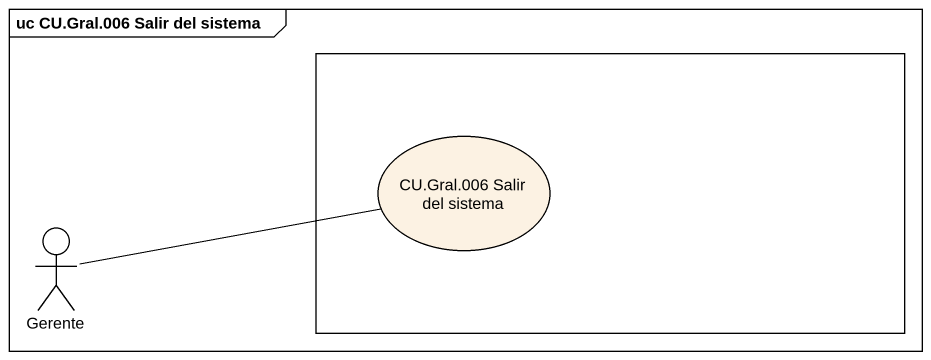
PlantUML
@startuml
mainframe uc CU.Gral.006 Salir del sistema
rectangle " " as rectangle1 {
  usecase "CU.Gral.006 Salir del sistema" as CU_Gral_006_Salir_del
}
actor Gerente
Gerente -right- CU_Gral_006_Salir_del
@enduml
